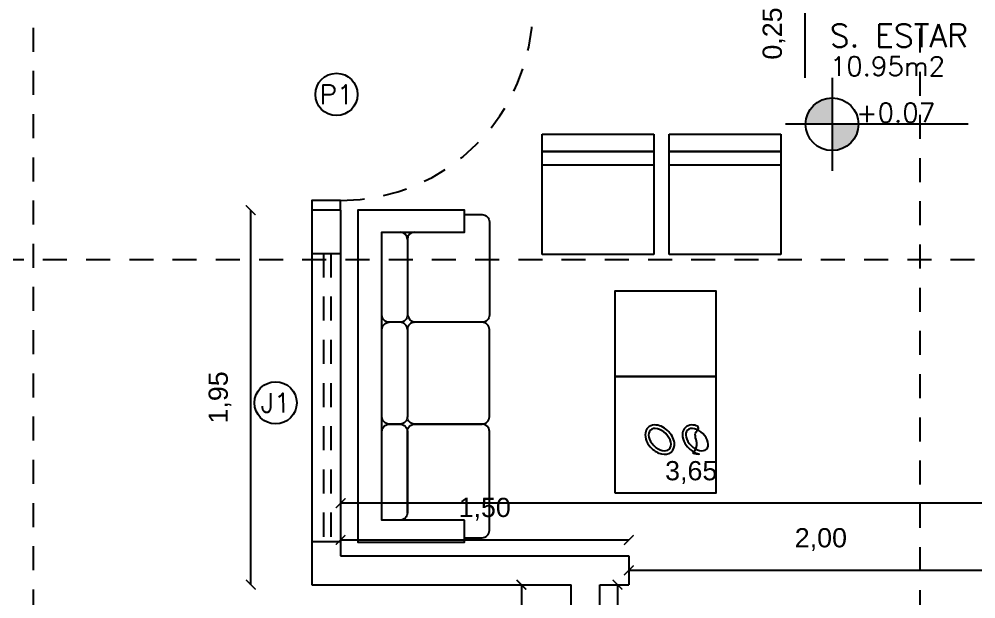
# Model space of a CAD drawing. Header units: millimetres. Extents: x -72 to 470, y 3 to 161.
# Drawn here: x 395.206 to 400.186, y 54.404 to 57.423 of the extents above; entities that cross this region are included whole.
import ezdxf
from ezdxf.enums import TextEntityAlignment as Align

# ---------------------------------------------------------------- set-up
doc = ezdxf.new("R2010")
doc.units = ezdxf.units.MM
doc.linetypes.add('HIDDEN2', pattern=[0.1875, 0.125, -0.0625])
doc.layers.get('0').update_dxf_attribs({"color": 3})
for name, color, linetype in [('AR-MOB', 252, 'Continuous'), ('COTA', 7, 'Continuous'), ('DIVERSOS', 1, 'Continuous'), ('ESQUQDRIA', 2, 'Continuous'), ('JANELAS_EXTERNO', 1, 'Continuous'), ('LAYER2', 5, 'Continuous'), ('Nomes de Ruas', 3, 'Continuous'), ('PROJEÇÃO', 1, 'HIDDEN2'), ('txt_0', 7, 'Continuous'), ('txt_1', 7, 'Continuous')]:
    doc.layers.add(name, color=color, linetype=linetype)
doc.styles.add('PADRAO_TXT', font='romans.shx')
doc.styles.get("Standard").update_dxf_attribs({"font": 'arial.ttf'})
doc.dimstyles.new('ISO-25', dxfattribs={"dimtxt": 0.1, "dimasz": 0.05, "dimexe": 1.25, "dimexo": 0.625, "dimgap": 0.1, "dimtad": 1, "dimzin": 1, "dimtxsty": 'Standard', "dimblk": 'ARCHTICK', "dimcen": 2.5, "dimse1": 1, "dimse2": 1, "dimazin": 3, "dimtfac": 1, "dimtmove": 0, "dimatfit": 3, "dimldrblk": 'ARCHTICK', "dimfxl": 1, "dimarcsym": 0})

# ---------------------------------------------------------------- blocks, each defined once
blk = doc.blocks.new('sc_codp')
at = {"layer": 'txt_0', "style": 'PADRAO_TXT'}
blk.add_attdef('CODIGO_PORTA', text='', height=1, dxfattribs=at).set_placement((0, 0), align=Align.MIDDLE)
blk = doc.blocks.new('sc_codj')
at = {"layer": 'txt_0', "style": 'PADRAO_TXT'}
blk.add_attdef('CODIGO_JANELA', text='', height=1, dxfattribs=at).set_placement((0, 0), align=Align.MIDDLE)
blk = doc.blocks.new('_ArchTick')
at = {"color": 0, "linetype": 'ByBlock', "const_width": 0.15}
blk.add_lwpolyline([(-0.5, -0.5), (0.5, 0.5)], dxfattribs=at)
blk = doc.blocks.new('*D344')
at = {"layer": 'Defpoints', "color": 0, "transparency": 16777216}
for p in [(396.8792, 54.9023), (396.8792, 54.6281), (400.5292, 54.6281)]:
    blk.add_point(p, dxfattribs=at)
at = {"layer": 'txt_1', "color": 0, "lineweight": -2, "transparency": 16777216}
blk.add_line((400.5292, 54.9023), (396.8792, 54.9023), dxfattribs=at)
at = {"layer": 'txt_1', "color": 0, "lineweight": -2, "transparency": 16777216, "xscale": 0.05, "yscale": 0.05, "zscale": 0.05, "rotation": 180}
blk.add_blockref('_ArchTick', (396.8792, 54.9023), dxfattribs=at)
at = {"layer": 'txt_1', "color": 0, "lineweight": -2, "transparency": 16777216, "xscale": 0.05, "yscale": 0.05, "zscale": 0.05}
blk.add_blockref('_ArchTick', (400.5292, 54.9023), dxfattribs=at)
at = {"layer": 'txt_1', "color": 0, "transparency": 16777216, "insert": (398.7042, 55.0624), "char_height": 0.1, "attachment_point": 5}
blk.add_mtext('3,65', dxfattribs=at)
blk = doc.blocks.new('nivel')
at = {"layer": 'DIVERSOS'}
h = blk.add_hatch(color=256, dxfattribs=at)
h.paths.add_polyline_path([(0, 0.1375, 0.414214), (-0.1375, 0), (0, 0)])
h.paths.add_polyline_path([(0, 0), (0, -0.1375, 0.414214), (0.1375, 0)])
for p, q in [((0, 0.2417), (0, -0.2417)), ((0.7095, 0), (-0.2418, 0))]:
    blk.add_line(p, q, dxfattribs=at)
blk.add_circle((0, 0), 0.1375, dxfattribs=at)
blk = doc.blocks.new('*D364')
at = {"layer": 'COTA', "color": 0, "lineweight": -2, "transparency": 16777216}
blk.add_line((396.4113, 54.4781), (396.4113, 56.4281), dxfattribs=at)
at = {"layer": 'Defpoints', "color": 0, "transparency": 16777216}
for p in [(396.4113, 56.4281), (396.7292, 56.4281), (396.7292, 54.4781)]:
    blk.add_point(p, dxfattribs=at)
at = {"layer": 'COTA', "color": 0, "lineweight": -2, "transparency": 16777216, "xscale": 0.05, "yscale": 0.05, "zscale": 0.05}
for p, rotation in [((396.4113, 56.4281), 90), ((396.4113, 54.4781), 270)]:
    blk.add_blockref('_ArchTick', p, dxfattribs=dict(at, rotation=rotation))
at = {"layer": 'COTA', "color": 0, "transparency": 16777216, "insert": (396.2512, 55.4531), "char_height": 0.1, "attachment_point": 5, "rotation": 90}
blk.add_mtext('1,95', dxfattribs=at)
blk = doc.blocks.new('*D366')
at = {"layer": 'COTA', "color": 0, "lineweight": -2, "transparency": 16777216}
blk.add_line((396.8792, 54.7111), (398.3792, 54.7111), dxfattribs=at)
at = {"layer": 'Defpoints', "color": 0, "transparency": 16777216}
for p in [(398.3792, 54.7111), (396.8792, 54.6281), (398.3792, 54.6281)]:
    blk.add_point(p, dxfattribs=at)
at = {"layer": 'COTA', "color": 0, "lineweight": -2, "transparency": 16777216, "xscale": 0.05, "yscale": 0.05, "zscale": 0.05, "rotation": 180}
blk.add_blockref('_ArchTick', (396.8792, 54.7111), dxfattribs=at)
at = {"layer": 'COTA', "color": 0, "lineweight": -2, "transparency": 16777216, "xscale": 0.05, "yscale": 0.05, "zscale": 0.05}
blk.add_blockref('_ArchTick', (398.3792, 54.7111), dxfattribs=at)
at = {"layer": 'COTA', "color": 0, "transparency": 16777216, "insert": (397.6292, 54.8712), "char_height": 0.1, "attachment_point": 5}
blk.add_mtext('1,50', dxfattribs=at)
blk = doc.blocks.new('*D380')
at = {"layer": 'Defpoints', "color": 0, "transparency": 16777216}
for p in [(398.0792, 54.4781), (397.8201, 51.4781), (398.0792, 51.4781)]:
    blk.add_point(p, dxfattribs=at)
at = {"layer": 'LAYER2', "color": 0, "lineweight": -2, "transparency": 16777216}
blk.add_line((397.8201, 54.4781), (397.8201, 51.4781), dxfattribs=at)
at = {"layer": 'LAYER2', "color": 0, "lineweight": -2, "transparency": 16777216, "xscale": 0.05, "yscale": 0.05, "zscale": 0.05}
for p, rotation in [((397.8201, 54.4781), 90), ((397.8201, 51.4781), 270)]:
    blk.add_blockref('_ArchTick', p, dxfattribs=dict(at, rotation=rotation))
at = {"layer": 'LAYER2', "color": 0, "transparency": 16777216, "insert": (397.66, 52.9781), "char_height": 0.1, "attachment_point": 5, "rotation": 90}
blk.add_mtext('3,00', dxfattribs=at)
blk = doc.blocks.new('*D381')
at = {"layer": 'Defpoints', "color": 0, "transparency": 16777216}
for p in [(398.2292, 54.4781), (398.2292, 52.8781), (398.3209, 52.8781)]:
    blk.add_point(p, dxfattribs=at)
at = {"layer": 'LAYER2', "color": 0, "lineweight": -2, "transparency": 16777216}
blk.add_line((398.3209, 54.4781), (398.3209, 52.8781), dxfattribs=at)
at = {"layer": 'LAYER2', "color": 0, "lineweight": -2, "transparency": 16777216, "xscale": 0.05, "yscale": 0.05, "zscale": 0.05}
for p, rotation in [((398.3209, 54.4781), 90), ((398.3209, 52.8781), 270)]:
    blk.add_blockref('_ArchTick', p, dxfattribs=dict(at, rotation=rotation))
at = {"layer": 'LAYER2', "color": 0, "transparency": 16777216, "insert": (398.1608, 53.6781), "char_height": 0.1, "attachment_point": 5, "rotation": 90}
blk.add_mtext('1,60', dxfattribs=at)
blk = doc.blocks.new('*D390')
at = {"layer": 'COTA', "color": 0, "lineweight": -2, "transparency": 16777216}
for p, q in [((399.2955, 57.8781), (399.2955, 57.6281)), ((399.2955, 57.6281), (399.2955, 57.1176))]:
    blk.add_line(p, q, dxfattribs=at)
at = {"layer": 'Defpoints', "color": 0, "transparency": 16777216}
for p in [(399.1792, 57.8781), (399.1792, 57.6281), (399.2955, 57.6281)]:
    blk.add_point(p, dxfattribs=at)
at = {"layer": 'COTA', "color": 0, "lineweight": -2, "transparency": 16777216, "xscale": 0.05, "yscale": 0.05, "zscale": 0.05}
for p, rotation in [((399.2955, 57.8781), 90), ((399.2955, 57.6281), 270)]:
    blk.add_blockref('_ArchTick', p, dxfattribs=dict(at, rotation=rotation))
at = {"layer": 'COTA', "color": 0, "transparency": 16777216, "insert": (399.1354, 57.3478), "char_height": 0.1, "attachment_point": 5, "rotation": 90}
blk.add_mtext('0,25', dxfattribs=at)
blk = doc.blocks.new('*D393')
at = {"layer": 'COTA', "color": 0, "lineweight": -2, "transparency": 16777216}
blk.add_line((398.3792, 54.5531), (400.3792, 54.5531), dxfattribs=at)
at = {"layer": 'Defpoints', "color": 0, "transparency": 16777216}
for p in [(400.3792, 54.5531), (398.3792, 54.4781), (400.3792, 54.4781)]:
    blk.add_point(p, dxfattribs=at)
at = {"layer": 'COTA', "color": 0, "lineweight": -2, "transparency": 16777216, "xscale": 0.05, "yscale": 0.05, "zscale": 0.05, "rotation": 180}
blk.add_blockref('_ArchTick', (398.3792, 54.5531), dxfattribs=at)
at = {"layer": 'COTA', "color": 0, "lineweight": -2, "transparency": 16777216, "xscale": 0.05, "yscale": 0.05, "zscale": 0.05}
blk.add_blockref('_ArchTick', (400.3792, 54.5531), dxfattribs=at)
at = {"layer": 'COTA', "color": 0, "transparency": 16777216, "insert": (399.3792, 54.7132), "char_height": 0.1, "attachment_point": 5}
blk.add_mtext('2,00', dxfattribs=at)

msp = doc.modelspace()

# ---------------------------------------------------------------- linework, layer by layer
at = {"linetype": 'HIDDEN2'}
msp.add_line((395.2792, 62.3281), (395.2792, 51.3281), dxfattribs=at)
for p, q in [((396.7292, 56.2031), (396.8792, 56.2031)), ((396.8792, 54.7031), (396.8792, 54.6281))]:
    msp.add_line(p, q)
at = {"layer": 'AR-MOB', "color": 8}
for p, q in [((397.9284, 56.8235), (398.5098, 56.8235)), ((397.9284, 56.6625), (397.9284, 56.8235)), ((398.5098, 56.8235), (398.5098, 56.6625)), ((398.5889, 56.8235), (399.1703, 56.8235)), ((398.5889, 56.6625), (398.5889, 56.8235)), ((399.1703, 56.8235), (399.1703, 56.6625)), ((398.5098, 56.7341), (397.9284, 56.7341)), ((399.1703, 56.7341), (398.5889, 56.7341)), ((397.9284, 56.1974), (397.9284, 56.6625)), ((398.5098, 56.6625), (398.5098, 56.1974)), ((398.5889, 56.1974), (398.5889, 56.6625)), ((399.1703, 56.6625), (399.1703, 56.1974)), ((398.5098, 56.1974), (397.9284, 56.1974)), ((399.1703, 56.1974), (398.5889, 56.1974))]:
    msp.add_line(p, q, dxfattribs=at)
for points in [[(397.9284, 56.7341), (398.5098, 56.7341), (398.5098, 56.6625), (397.9284, 56.6625)], [(398.5889, 56.7341), (399.1703, 56.7341), (399.1703, 56.6625), (398.5889, 56.6625)], [(397.5242, 54.8141), (397.0944, 54.8141), (397.0944, 56.3141), (397.5242, 56.3141), (397.5242, 56.4281), (396.9694, 56.4281), (396.9694, 54.7001), (397.5242, 54.7001), (397.5242, 54.8141)], [(398.3065, 55.5615), (398.8346, 55.5615), (398.8346, 56.0068), (398.3065, 56.0068)], [(398.3065, 54.9561), (398.8346, 54.9561), (398.8346, 55.5615), (398.3065, 55.5615)], [(397.1885, 55.3141), (397.1324, 55.3141)]]:
    msp.add_lwpolyline(points, close=True, dxfattribs=at)
for points in [[(397.5242, 56.4053), (397.6154, 56.4053, -0.414214), (397.6534, 56.3673), (397.6534, 55.8822, -0.414214), (397.6154, 55.8442), (397.2645, 55.8442, 0.414214), (397.2265, 55.8062), (397.2265, 55.3521, -0.414214), (397.1885, 55.3141, -0.414214), (397.2265, 55.2761, -0.414214), (397.2645, 55.3141, -0.414214), (397.2265, 55.3521)], [(397.2265, 56.2761), (397.2265, 55.8822, -0.414214), (397.1885, 55.8442)], [(397.0944, 55.8062, -0.414214), (397.1324, 55.8442, -0.414214), (397.0944, 55.8822)], [(397.2265, 55.8062, 0.414214), (397.1885, 55.8442), (397.1324, 55.8442)], [(397.6154, 55.3141), (397.2645, 55.3141), (397.6154, 55.3141, 0.414214), (397.6534, 55.3521), (397.6534, 55.8062, 0.414214), (397.6154, 55.8442)], [(397.0944, 55.2761, -0.414214), (397.1324, 55.3141, -0.414214), (397.0944, 55.3521)], [(397.5242, 54.7229), (397.6154, 54.7229, 0.414214), (397.6534, 54.7609), (397.6534, 55.2761, 0.414214), (397.6154, 55.3141)], [(397.2265, 54.8521), (397.2265, 55.2761), (397.2265, 54.8521, -0.414214), (397.1885, 54.8141)]]:
    msp.add_lwpolyline(points, format="xyb", dxfattribs=at)
for centre, radius, start, end in [((397.1885, 56.2761), 0.038, 0, 90), ((397.2645, 56.2761), 0.038, 90, 180), ((397.2767, 55.8944), 0.0517, 193.6836, 256.3164)]:
    msp.add_arc(centre, radius, start, end, dxfattribs=at)
at = {"layer": 'AR-MOB', "color": 8, "extrusion": (0, 0, -1)}
for centre in [(398.5408, 55.2335), (398.7344, 55.2335)]:
    msp.add_ellipse(centre, major_axis=(0.0493, -0.0493), ratio=0.629629, start_param=3.141593, end_param=9.424778, dxfattribs=at)
at = {"layer": 'AR-MOB', "color": 8}
for points in [[(398.4788, 55.2955), (398.4877, 55.3044), (398.5, 55.309), (398.5359, 55.3108), (398.5605, 55.2992), (398.5995, 55.2639), (398.6138, 55.24), (398.6186, 55.1985), (398.6131, 55.1798), (398.5859, 55.1573), (398.5669, 55.1552), (398.5315, 55.1635), (398.5141, 55.1736), (398.4762, 55.2094), (398.4605, 55.2407), (398.4672, 55.2789), (398.4717, 55.2884), (398.4788, 55.2955)], [(398.6724, 55.2955), (398.6813, 55.3044), (398.6936, 55.309), (398.7295, 55.3108), (398.7541, 55.2992), (398.7159, 55.2639), (398.7302, 55.24), (398.735, 55.1985), (398.7295, 55.1798), (398.7023, 55.1573), (398.7605, 55.1552), (398.7251, 55.1635), (398.7077, 55.1736), (398.6698, 55.2094), (398.6541, 55.2407), (398.6608, 55.2789), (398.6653, 55.2884), (398.6724, 55.2955)]]:
    msp.add_open_spline(points, degree=3, knots=[0, 0, 0, 0, 0.519046, 0.519046, 1.493507, 1.493507, 2.470493, 2.470493, 3.20228, 3.20228, 3.934067, 3.934067, 4.665854, 4.665854, 5.866303, 5.866303, 6.283185, 6.283185, 6.283185, 6.283185], dxfattribs=at)
at = {"layer": 'ESQUQDRIA', "color": 3, "linetype": 'HIDDEN2'}
for p, q in [((399.8969, 50.0491), (399.8969, 63.4875)), ((410.3043, 56.1695), (387.5778, 56.1695))]:
    msp.add_line(p, q, dxfattribs=at)
at = {"layer": 'JANELAS_EXTERNO'}
for p, q in [((396.7292, 56.2031), (396.7292, 54.7031)), ((396.8792, 56.2031), (396.8792, 54.7031))]:
    msp.add_line(p, q, dxfattribs=at)
at = {"layer": 'LAYER2'}
for p, q in [((396.7292, 56.4281), (396.7292, 56.0281)), ((396.7292, 56.4281), (396.7292, 56.2031)), ((396.8792, 56.4281), (396.7292, 56.4281)), ((396.8792, 56.4281), (396.8792, 56.2031)), ((396.8792, 55.0281), (396.8792, 54.6281)), ((396.7292, 54.7031), (396.7292, 54.4781)), ((396.7292, 54.7031), (396.8792, 54.7031)), ((396.8792, 54.6281), (398.3792, 54.6281)), ((398.3792, 54.6281), (398.3792, 54.4781)), ((396.7292, 54.4781), (398.0792, 54.4781)), ((398.0792, 52.8781), (398.0792, 54.4781)), ((398.2292, 54.4781), (398.3792, 54.4781)), ((398.2292, 52.8781), (398.2292, 54.4781))]:
    msp.add_line(p, q, dxfattribs=at)
at = {"layer": 'Nomes de Ruas', "linetype": 'HIDDEN2'}
for p, q in [((396.7892, 56.2031), (396.7892, 54.7031)), ((396.8278, 56.2031), (396.8278, 54.7031))]:
    msp.add_line(p, q, dxfattribs=at)
at = {"layer": 'Nomes de Ruas'}
msp.add_lwpolyline([(396.8792, 56.4281), (396.8792, 56.4781), (396.7292, 56.4781), (396.7292, 56.4281)], dxfattribs=at)
at = {"layer": 'PROJEÇÃO'}
msp.add_arc((396.8792, 57.4781), 1, 270, 0, dxfattribs=at)
at = {"layer": 'txt_0'}
for centre in [(396.8576, 57.0305), (396.5406, 55.425)]:
    msp.add_circle(centre, 0.11, dxfattribs=at)

# ---------------------------------------------------------------- block references
msp.add_blockref('nivel', (399.4373, 56.8754))
at = {"layer": 'txt_0', "xscale": 0.1, "yscale": 0.1, "zscale": 0.1, "rotation": 0.09999999999995429}
for name, p, values in [('sc_codp', (396.8576, 57.0305), {'CODIGO_PORTA': 'P1'}), ('sc_codj', (396.5406, 55.425), {'CODIGO_JANELA': 'J1'})]:
    msp.add_blockref(name, p, dxfattribs=at).add_auto_attribs(values)

# ---------------------------------------------------------------- texts
at = {"layer": 'LAYER2', "style": 'PADRAO_TXT'}
for s, height, p in [('S. ESTAR', 0.12, (399.4254, 57.2772)), ('10.95m2', 0.1, (399.4254, 57.1272)), ('+0.07', 0.1, (399.5629, 56.8855))]:
    msp.add_text(s, height=height, dxfattribs=at).set_placement(p)

# ---------------------------------------------------------------- dimensions: what is measured, and where the dimension line sits
at = {"layer": 'COTA'}
for base, p1, p2, picture, middle in [((399.2955, 57.6281), (399.1792, 57.8781), (399.1792, 57.6281), '*D390', (399.1354, 57.3478)), ((396.4113, 56.4281), (396.7292, 54.4781), (396.7292, 56.4281), '*D364', (396.2512, 55.4531))]:
    dim = msp.add_linear_dim(base=base, p1=p1, p2=p2, angle=90, dimstyle='ISO-25', dxfattribs=at)
    dim.commit()
    dim.dimension.update_dxf_attribs({"geometry": picture, "text_midpoint": middle})
for base, p1, p2, picture, middle in [((398.3792, 54.7111), (396.8792, 54.6281), (398.3792, 54.6281), '*D366', (397.6292, 54.8712)), ((400.3792, 54.5531), (398.3792, 54.4781), (400.3792, 54.4781), '*D393', (399.3792, 54.7132))]:
    dim = msp.add_linear_dim(base=base, p1=p1, p2=p2, dimstyle='ISO-25', dxfattribs=at)
    dim.commit()
    dim.dimension.update_dxf_attribs({"geometry": picture, "text_midpoint": middle})
at = {"layer": 'LAYER2'}
for base, p1, p2, picture, middle in [((397.8201, 51.4781), (398.0792, 54.4781), (398.0792, 51.4781), '*D380', (397.66, 52.9781)), ((398.3209, 52.8781), (398.2292, 54.4781), (398.2292, 52.8781), '*D381', (398.1608, 53.6781))]:
    dim = msp.add_linear_dim(base=base, p1=p1, p2=p2, angle=90, dimstyle='ISO-25', dxfattribs=at)
    dim.commit()
    dim.dimension.update_dxf_attribs({"geometry": picture, "text_midpoint": middle})
at = {"layer": 'txt_1'}
dim = msp.add_linear_dim(base=(396.8792, 54.9023), p1=(400.5292, 54.6281), p2=(396.8792, 54.6281), angle=180, dimstyle='ISO-25', dxfattribs=at)
dim.commit()
dim.dimension.update_dxf_attribs({"geometry": '*D344', "text_midpoint": (398.7042, 55.0624)})

doc.saveas('drawing.dxf')
